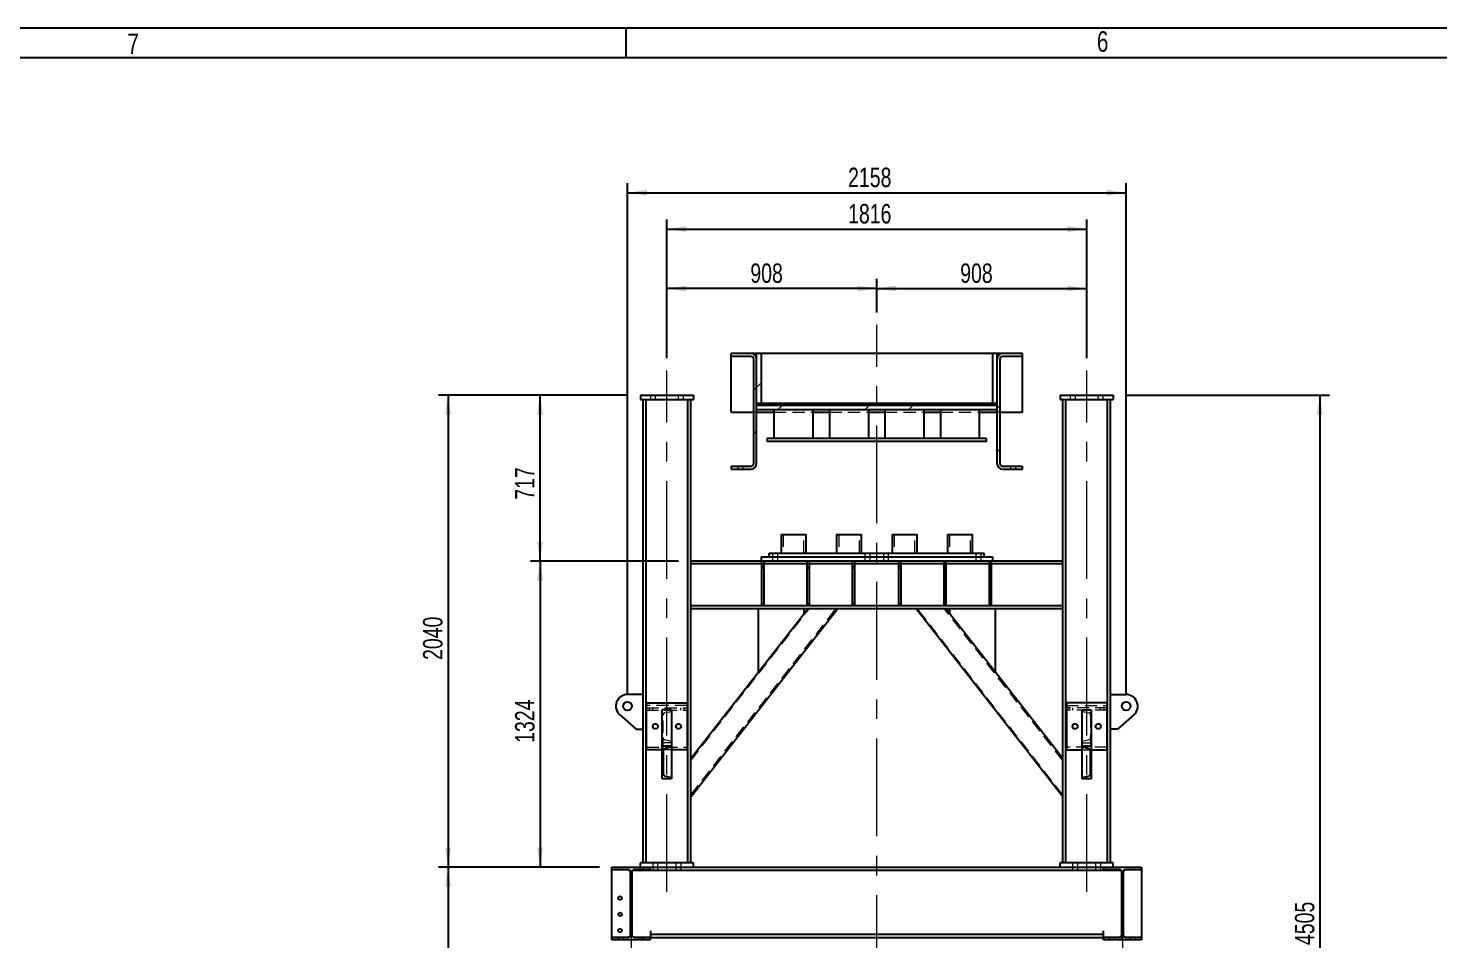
# Model space of a CAD drawing. Header units: millimetres. Extents: x 861 to 27901, y 673 to 17923.
# Drawn here: x 5670 to 10509, y 14798 to 17923 of the extents above; entities that cross this region are included whole.
import ezdxf

# ---------------------------------------------------------------- set-up
doc = ezdxf.new("R2010")
doc.units = ezdxf.units.MM
doc.header["$LTSCALE"] = 33.3
doc.linetypes.add('CENTERX2', pattern=[20.32, 12.7, -2.54, 2.54, -2.54])
doc.linetypes.add('HIDDEN', pattern=[1.905, 1.27, -0.635])
doc.layers.add('CAPA_1', color=7, linetype='Continuous')
doc.layers.add('STRUC', color=4, linetype='Continuous')
doc.styles.add('SLDTEXTSTYLE0', font='TXT', dxfattribs={"width": 0.75})
doc.dimstyles.new('SLDDIMSTYLE0', dxfattribs={"dimtxt": 66.6, "dimasz": 66.6, "dimexe": 0, "dimexo": 0.0625, "dimgap": 16.65, "dimtad": 2, "dimdec": 0, "dimlfac": 1.261261, "dimrnd": 1e-09, "dimzin": 12, "dimdsep": 46, "dimtxsty": 'SLDTEXTSTYLE0', "dimsah": 1, "dimcen": 0.09, "dimadec": 0, "dimazin": 3, "dimtfac": 1, "dimtdec": 0, "dimtofl": 0, "dimtmove": 0, "dimatfit": 3, "dimfxl": 1, "dimfrac": 2, "dimtolj": 1, "dimtzin": 12, "dimarcsym": 0})

# ---------------------------------------------------------------- blocks, each defined once
blk = doc.blocks.new('_D_41')
at = {"layer": 'CAPA_1', "transparency": 16777216}
for p, q in [((7630.6, 15047), (7077.3, 15047)), ((7110.6, 15047), (7110.6, 13092.6)), ((7630.6, 13092.6), (7077.3, 13092.6))]:
    blk.add_line(p, q, dxfattribs=at)
for points in [[(7110.6, 15047), (7100.3, 14980.4), (7120.8, 14980.4)], [(7110.6, 13092.6), (7120.8, 13159.2), (7100.3, 13159.2)]]:
    blk.add_solid(points, dxfattribs=at)
at = {"layer": 'CAPA_1', "transparency": 16777216, "insert": (7024.7, 13971.4), "char_height": 66.6, "attachment_point": 1, "rotation": 90, "style": 'SLDTEXTSTYLE0'}
blk.add_mtext('2465', dxfattribs=at)
blk = doc.blocks.new('_D_42')
at = {"layer": 'CAPA_1', "transparency": 16777216}
for p, q in [((7861.4, 16791.8), (7861.4, 17267.6)), ((7861.4, 17234.3), (9301.3, 17234.3)), ((9301.3, 16791.8), (9301.3, 17267.6))]:
    blk.add_line(p, q, dxfattribs=at)
for points in [[(7861.4, 17234.3), (7928, 17224), (7928, 17244.5)], [(9301.3, 17234.3), (9234.7, 17244.5), (9234.7, 17224)]]:
    blk.add_solid(points, dxfattribs=at)
at = {"layer": 'CAPA_1', "transparency": 16777216, "insert": (8482.9, 17320.1), "char_height": 66.6, "attachment_point": 1, "style": 'SLDTEXTSTYLE0'}
blk.add_mtext('1816', dxfattribs=at)
blk = doc.blocks.new('_D_43')
at = {"layer": 'CAPA_1', "transparency": 16777216}
for p, q in [((7726, 15641.7), (7726, 17392.1)), ((9436.7, 15641.7), (9436.7, 17392.1)), ((7726, 17358.8), (9436.7, 17358.8))]:
    blk.add_line(p, q, dxfattribs=at)
for points in [[(7726, 17358.8), (7792.6, 17348.6), (7792.6, 17369.1)], [(9436.7, 17358.8), (9370.1, 17369.1), (9370.1, 17348.6)]]:
    blk.add_solid(points, dxfattribs=at)
at = {"layer": 'CAPA_1', "transparency": 16777216, "insert": (8482.9, 17444.7), "char_height": 66.6, "attachment_point": 1, "style": 'SLDTEXTSTYLE0'}
blk.add_mtext('2158', dxfattribs=at)
blk = doc.blocks.new('_D_44')
at = {"layer": 'CAPA_1', "transparency": 16777216}
for p, q in [((7900.9, 16096.3), (7393, 16096.3)), ((7426.3, 16096.3), (7426.3, 15047)), ((7630.6, 15047), (7393, 15047))]:
    blk.add_line(p, q, dxfattribs=at)
for points in [[(7426.3, 16096.3), (7416.1, 16029.7), (7436.6, 16029.7)], [(7426.3, 15047), (7436.6, 15113.6), (7416.1, 15113.6)]]:
    blk.add_solid(points, dxfattribs=at)
at = {"layer": 'CAPA_1', "transparency": 16777216, "insert": (7340.5, 15473.2), "char_height": 66.6, "attachment_point": 1, "rotation": 90, "style": 'SLDTEXTSTYLE0'}
blk.add_mtext('1324', dxfattribs=at)
blk = doc.blocks.new('_D_45')
at = {"layer": 'CAPA_1', "transparency": 16777216}
for p, q in [((7728, 16664.7), (7393, 16664.7)), ((7426.3, 16096.3), (7426.3, 16664.7)), ((7900.9, 16096.3), (7393, 16096.3))]:
    blk.add_line(p, q, dxfattribs=at)
for points in [[(7426.3, 16664.7), (7416.1, 16598.1), (7436.6, 16598.1)], [(7426.3, 16096.3), (7436.6, 16162.9), (7416.1, 16162.9)]]:
    blk.add_solid(points, dxfattribs=at)
at = {"layer": 'CAPA_1', "transparency": 16777216, "insert": (7340.5, 16306.7), "char_height": 66.6, "attachment_point": 1, "rotation": 90, "style": 'SLDTEXTSTYLE0'}
blk.add_mtext('717', dxfattribs=at)
blk = doc.blocks.new('_D_46')
at = {"layer": 'CAPA_1', "transparency": 16777216}
for p, q in [((7728, 16664.7), (7077.3, 16664.7)), ((7110.6, 16664.7), (7110.6, 15047)), ((7630.6, 15047), (7077.3, 15047))]:
    blk.add_line(p, q, dxfattribs=at)
for points in [[(7110.6, 16664.7), (7100.3, 16598.1), (7120.8, 16598.1)], [(7110.6, 15047), (7120.8, 15113.6), (7100.3, 15113.6)]]:
    blk.add_solid(points, dxfattribs=at)
at = {"layer": 'CAPA_1', "transparency": 16777216, "insert": (7024.7, 15757.4), "char_height": 66.6, "attachment_point": 1, "rotation": 90, "style": 'SLDTEXTSTYLE0'}
blk.add_mtext('2040', dxfattribs=at)
blk = doc.blocks.new('_D_47')
at = {"layer": 'CAPA_1', "transparency": 16777216}
for p, q in [((7861.4, 16791.8), (7861.4, 17063.8)), ((8581.3, 16947.9), (8581.3, 17063.8)), ((8581.3, 17030.5), (7861.4, 17030.5))]:
    blk.add_line(p, q, dxfattribs=at)
for points in [[(7861.4, 17030.5), (7928, 17020.3), (7928, 17040.8)], [(8581.3, 17030.5), (8514.7, 17040.8), (8514.7, 17020.3)]]:
    blk.add_solid(points, dxfattribs=at)
at = {"layer": 'CAPA_1', "transparency": 16777216, "insert": (8147.6, 17116.4), "char_height": 66.6, "attachment_point": 1, "style": 'SLDTEXTSTYLE0'}
blk.add_mtext('908', dxfattribs=at)
blk = doc.blocks.new('_D_48')
at = {"layer": 'CAPA_1', "transparency": 16777216}
for p, q in [((8581.3, 16947.9), (8581.3, 17063.8)), ((9301.3, 16791.8), (9301.3, 17063.8)), ((8581.3, 17030.5), (9301.3, 17030.5))]:
    blk.add_line(p, q, dxfattribs=at)
for points in [[(8581.3, 17030.5), (8647.9, 17020.3), (8647.9, 17040.8)], [(9301.3, 17030.5), (9234.7, 17040.8), (9234.7, 17020.3)]]:
    blk.add_solid(points, dxfattribs=at)
at = {"layer": 'CAPA_1', "transparency": 16777216, "insert": (8867.5, 17116.4), "char_height": 66.6, "attachment_point": 1, "style": 'SLDTEXTSTYLE0'}
blk.add_mtext('908', dxfattribs=at)
blk = doc.blocks.new('_D_49')
at = {"layer": 'CAPA_1', "transparency": 16777216}
for p, q in [((9434.7, 16664.7), (10134.5, 16664.7)), ((10101.2, 16664.7), (10101.2, 13092.6)), ((9532.1, 13092.6), (10134.5, 13092.6))]:
    blk.add_line(p, q, dxfattribs=at)
for points in [[(10101.2, 16664.7), (10091, 16598.1), (10111.5, 16598.1)], [(10101.2, 13092.6), (10111.5, 13159.2), (10091, 13159.2)]]:
    blk.add_solid(points, dxfattribs=at)
at = {"layer": 'CAPA_1', "transparency": 16777216, "insert": (10015.4, 14780.2), "char_height": 66.6, "attachment_point": 1, "rotation": 90, "style": 'SLDTEXTSTYLE0'}
blk.add_mtext('4505', dxfattribs=at)

msp = doc.modelspace()

# ---------------------------------------------------------------- hatches: boundary and pattern name
at = {"layer": 'CAPA_1', "linetype": 'Continuous', "lineweight": 18}
h = msp.add_hatch(dxfattribs=at)
h.set_pattern_fill('ANSI32', color=256, scale=33.3, angle=2.8e-322, style=0)
edge = h.paths.add_edge_path(flags=0)
edge.add_line((8148.92, 16421.39), (8081.85, 16421.39))
edge.add_line((8081.85, 16421.39), (8081.85, 16411.32))
edge.add_line((8081.85, 16411.32), (8148.92, 16411.32))
edge.add_arc((8148.92, 16431.46), 20.14, 270, 360)
edge.add_line((8169.06, 16431.46), (8169.06, 16787.61))
edge.add_arc((8148.92, 16787.61), 20.14, 0, 90)
edge.add_line((8148.92, 16807.75), (8081.85, 16807.75))
edge.add_line((8081.85, 16807.75), (8081.85, 16797.68))
edge.add_line((8081.85, 16797.68), (8148.92, 16797.68))
edge.add_arc((8148.92, 16787.61), 10.07, 0, 90, ccw=False)
edge.add_line((8158.99, 16787.61), (8158.99, 16431.46))
edge.add_arc((8148.92, 16431.46), 10.07, 270, 360, ccw=False)
h = msp.add_hatch(dxfattribs=at)
h.set_pattern_fill('ANSI32', color=256, scale=33.3, angle=2.8e-322, style=0)
h.paths.add_polyline_path([(8184.92, 16636.91), (8184.92, 16807.75), (8169.06, 16807.75), (8169.06, 16636.91)], flags=0)
h = msp.add_hatch(dxfattribs=at)
h.set_pattern_fill('ANSI32', color=256, scale=33.3, angle=2.8e-322, style=0)
h.paths.add_polyline_path([(8993.63, 16807.75), (8977.78, 16807.75), (8977.78, 16636.91), (8993.63, 16636.91)], flags=0)
h = msp.add_hatch(dxfattribs=at)
h.set_pattern_fill('ANSI32', color=256, scale=33.3, angle=2.8e-322, style=0)
edge = h.paths.add_edge_path(flags=0)
edge.add_line((9080.85, 16421.39), (9013.77, 16421.39))
edge.add_arc((9013.77, 16431.46), 10.07, 180, 270, ccw=False)
edge.add_line((9003.7, 16431.46), (9003.7, 16787.61))
edge.add_arc((9013.77, 16787.61), 10.07, 90, 180, ccw=False)
edge.add_line((9013.77, 16797.68), (9080.85, 16797.68))
edge.add_line((9080.85, 16797.68), (9080.85, 16807.75))
edge.add_line((9080.85, 16807.75), (9013.77, 16807.75))
edge.add_arc((9013.77, 16787.61), 20.14, 90, 180)
edge.add_line((8993.63, 16787.61), (8993.63, 16431.46))
edge.add_arc((9013.77, 16431.46), 20.14, 180, 270)
edge.add_line((9013.77, 16411.32), (9080.85, 16411.32))
edge.add_line((9080.85, 16411.32), (9080.85, 16421.39))
h = msp.add_hatch(dxfattribs=at)
h.set_pattern_fill('ANSI32', color=256, scale=33.3, angle=2.8e-322, style=0)
h.paths.add_polyline_path([(8169.06, 16614.25), (8993.63, 16614.25), (8993.63, 16629.35), (8169.06, 16629.35)], flags=0)
h = msp.add_hatch(dxfattribs=at)
h.set_pattern_fill('ANSI32', color=256, scale=33.3, angle=2.8e-322, style=0)
h.paths.add_polyline_path([(8986.08, 16629.35), (8986.08, 16636.91), (8176.61, 16636.91), (8176.61, 16629.35)], flags=0)
h = msp.add_hatch(dxfattribs=at)
h.set_pattern_fill('ANSI32', color=256, scale=33.3, angle=2.8e-322, style=0)
edge = h.paths.add_edge_path(flags=0)
edge.add_line((7845.48, 15349.62), (7877.38, 15349.62))
edge.add_line((7877.38, 15349.62), (7877.38, 15352.07))
edge.add_ellipse((7875.17, 15352.07), major_axis=(0, 3.13), ratio=0.7071068, start_angle=270, end_angle=350.537)
edge.add_line((7875.53, 15355.16), (7852.71, 15360.54))
edge.add_ellipse((7853.64, 15368.41), major_axis=(0, 7.97), ratio=0.7071068, start_angle=90, end_angle=170.537, ccw=False)
edge.add_line((7848, 15368.41), (7848, 15444.75))
edge.add_ellipse((7853.64, 15444.75), major_axis=(0, 7.97), ratio=0.7071068, start_angle=9.463, end_angle=90, ccw=False)
edge.add_line((7852.71, 15452.62), (7875.53, 15457.99))
edge.add_ellipse((7875.17, 15461.09), major_axis=(0, 3.13), ratio=0.7071068, start_angle=189.463, end_angle=270)
edge.add_line((7877.38, 15461.09), (7877.38, 15463.54))
edge.add_line((7877.38, 15463.54), (7845.48, 15463.54))
edge.add_line((7845.48, 15463.54), (7845.48, 15349.62))
h = msp.add_hatch(dxfattribs=at)
h.set_pattern_fill('ANSI32', color=256, scale=33.3, angle=2.8e-322, style=0)
edge = h.paths.add_edge_path(flags=0)
edge.add_line((9285.31, 15349.62), (9317.21, 15349.62))
edge.add_line((9317.21, 15349.62), (9317.21, 15463.54))
edge.add_line((9317.21, 15463.54), (9285.31, 15463.54))
edge.add_line((9285.31, 15463.54), (9285.31, 15461.09))
edge.add_ellipse((9287.53, 15461.09), major_axis=(0, -3.13), ratio=0.7071068, start_angle=270, end_angle=350.537)
edge.add_line((9287.16, 15457.99), (9309.98, 15452.62))
edge.add_ellipse((9309.06, 15444.75), major_axis=(0, -7.97), ratio=0.7071068, start_angle=90, end_angle=170.537, ccw=False)
edge.add_line((9314.69, 15444.75), (9314.69, 15368.41))
edge.add_ellipse((9309.06, 15368.41), major_axis=(0, -7.97), ratio=0.7071068, start_angle=9.463, end_angle=90, ccw=False)
edge.add_line((9309.98, 15360.54), (9287.16, 15355.16))
edge.add_ellipse((9287.53, 15352.07), major_axis=(0, -3.13), ratio=0.7071068, start_angle=189.463, end_angle=270)
edge.add_line((9285.31, 15352.07), (9285.31, 15349.62))
h = msp.add_hatch(dxfattribs=at)
h.set_pattern_fill('ANSI32', color=256, scale=33.3, angle=2.8e-322, style=0)
edge = h.paths.add_edge_path(flags=0)
edge.add_line((7672.89, 14798.46), (7804.19, 14798.46))
edge.add_line((7804.19, 14798.46), (7804.19, 14807.32))
edge.add_line((7804.19, 14807.32), (7747.2, 14807.32))
edge.add_arc((7747.2, 14813.36), 6.04, 180, 270, ccw=False)
edge.add_line((7741.16, 14813.36), (7741.16, 15032.06))
edge.add_arc((7747.2, 15032.06), 6.04, 90, 180, ccw=False)
edge.add_line((7747.2, 15038.1), (7804.19, 15038.1))
edge.add_line((7804.19, 15038.1), (7804.19, 15046.97))
edge.add_line((7804.19, 15046.97), (7672.89, 15046.97))
edge.add_line((7672.89, 15046.97), (7672.89, 15038.1))
edge.add_line((7672.89, 15038.1), (7729.88, 15038.1))
edge.add_arc((7729.88, 15032.06), 6.04, 0, 90, ccw=False)
edge.add_line((7735.92, 15032.06), (7735.92, 14813.36))
edge.add_arc((7729.88, 14813.36), 6.04, 270, 360, ccw=False)
edge.add_line((7729.88, 14807.32), (7672.89, 14807.32))
edge.add_line((7672.89, 14807.32), (7672.89, 14798.46))
h = msp.add_hatch(dxfattribs=at)
h.set_pattern_fill('ANSI32', color=256, scale=33.3, angle=2.8e-322, style=0)
edge = h.paths.add_edge_path(flags=0)
edge.add_line((9358.5, 14798.46), (9489.81, 14798.46))
edge.add_line((9489.81, 14798.46), (9489.81, 14807.32))
edge.add_line((9489.81, 14807.32), (9432.81, 14807.32))
edge.add_arc((9432.81, 14813.36), 6.04, 180, 270, ccw=False)
edge.add_line((9426.77, 14813.36), (9426.77, 15032.06))
edge.add_arc((9432.81, 15032.06), 6.04, 90, 180, ccw=False)
edge.add_line((9432.81, 15038.1), (9489.81, 15038.1))
edge.add_line((9489.81, 15038.1), (9489.81, 15046.97))
edge.add_line((9489.81, 15046.97), (9358.5, 15046.97))
edge.add_line((9358.5, 15046.97), (9358.5, 15038.1))
edge.add_line((9358.5, 15038.1), (9415.5, 15038.1))
edge.add_arc((9415.5, 15032.06), 6.04, 0, 90, ccw=False)
edge.add_line((9421.54, 15032.06), (9421.54, 14813.36))
edge.add_arc((9415.5, 14813.36), 6.04, 270, 360, ccw=False)
edge.add_line((9415.5, 14807.32), (9358.5, 14807.32))
edge.add_line((9358.5, 14807.32), (9358.5, 14798.46))

# ---------------------------------------------------------------- linework, layer by layer
at = {"color": 7, "linetype": 'Continuous', "lineweight": 25}
for p, q in [((9080.85, 16807.75), (8081.85, 16807.75)), ((8081.85, 16606.36), (8081.85, 16807.75)), ((8148.92, 16797.68), (8081.85, 16797.68)), ((8169.06, 16431.46), (8169.06, 16807.75)), ((8184.92, 16807.75), (8184.92, 16636.91)), ((8977.78, 16807.75), (8977.78, 16636.91)), ((8993.63, 16807.75), (8993.63, 16431.46)), ((9080.85, 16797.68), (9013.77, 16797.68)), ((9080.85, 16606.36), (9080.85, 16807.75)), ((8158.99, 16431.46), (8158.99, 16787.61)), ((9003.7, 16787.61), (9003.7, 16431.46)), ((8081.85, 16606.36), (8158.99, 16606.36)), ((8993.63, 16636.91), (8169.06, 16636.91)), ((8993.63, 16629.35), (8169.06, 16629.35)), ((8993.63, 16614.25), (8169.06, 16614.25)), ((8169.06, 16606.36), (8228.53, 16606.36)), ((8176.61, 16629.35), (8176.61, 16636.91)), ((8228.53, 16614.25), (8228.53, 16516.73)), ((8363.31, 16516.73), (8363.31, 16614.25)), ((8363.31, 16606.36), (8418.81, 16606.36)), ((8418.81, 16614.25), (8418.81, 16516.73)), ((8553.6, 16516.73), (8553.6, 16614.25)), ((8553.6, 16606.36), (8609.1, 16606.36)), ((8609.1, 16614.25), (8609.1, 16516.73)), ((8743.88, 16516.73), (8743.88, 16614.25)), ((8743.88, 16606.36), (8799.38, 16606.36)), ((8799.38, 16614.25), (8799.38, 16516.73)), ((8934.17, 16516.73), (8934.17, 16614.25)), ((8934.17, 16606.36), (8993.63, 16606.36)), ((8986.08, 16636.91), (8986.08, 16629.35)), ((9003.7, 16606.36), (9080.85, 16606.36)), ((8204.74, 16506.66), (8204.74, 16516.73)), ((8957.95, 16516.73), (8204.74, 16516.73)), ((8957.95, 16506.66), (8204.74, 16506.66)), ((8957.95, 16506.66), (8957.95, 16516.73)), ((8081.85, 16421.39), (8081.85, 16411.32)), ((8081.85, 16421.39), (8148.92, 16421.39)), ((8081.85, 16411.32), (8148.92, 16411.32)), ((9013.77, 16421.39), (9080.85, 16421.39)), ((9013.77, 16411.32), (9080.85, 16411.32)), ((9080.85, 16411.32), (9080.85, 16421.39)), ((8253.12, 16187.46), (8253.12, 16124.03)), ((8253.12, 16187.46), (8338.71, 16187.46)), ((8338.71, 16124.03), (8338.71, 16187.46)), ((8443.41, 16187.46), (8443.41, 16124.03)), ((8443.41, 16187.46), (8529, 16187.46)), ((8529, 16124.03), (8529, 16187.46)), ((8633.7, 16187.46), (8633.7, 16124.03)), ((8633.7, 16187.46), (8719.29, 16187.46)), ((8719.29, 16124.03), (8719.29, 16187.46)), ((8823.98, 16187.46), (8823.98, 16124.03)), ((8823.98, 16187.46), (8909.57, 16187.46)), ((8909.57, 16124.03), (8909.57, 16187.46)), ((8212.67, 16111.44), (8212.67, 16124.03)), ((8212.67, 16124.03), (8950.03, 16124.03)), ((8950.03, 16111.44), (8950.03, 16124.03)), ((8212.67, 16111.44), (8950.03, 16111.44))]:
    msp.add_line(p, q, dxfattribs=at)
at = {"color": 1, "linetype": 'HIDDEN', "lineweight": 18}
for p, q in [((8169.06, 16606.36), (8158.99, 16606.36)), ((8228.53, 16606.36), (8363.31, 16606.36)), ((8418.81, 16606.36), (8553.6, 16606.36)), ((8609.1, 16606.36), (8743.88, 16606.36)), ((8799.38, 16606.36), (8934.17, 16606.36)), ((9003.7, 16606.36), (8993.63, 16606.36)), ((8104.75, 16421.39), (8104.75, 16411.32)), ((8122.37, 16411.32), (8122.37, 16421.39)), ((9040.32, 16421.39), (9040.32, 16411.32)), ((9057.94, 16411.32), (9057.94, 16421.39)), ((8260.24, 16187.46), (8260.24, 16124.03)), ((8331.6, 16124.03), (8331.6, 16187.46)), ((8450.53, 16187.46), (8450.53, 16124.03)), ((8521.88, 16124.03), (8521.88, 16187.46)), ((8640.81, 16187.46), (8640.81, 16124.03)), ((8712.17, 16124.03), (8712.17, 16187.46)), ((8831.1, 16187.46), (8831.1, 16124.03)), ((8902.45, 16124.03), (8902.45, 16187.46)), ((8223.68, 16124.03), (8223.68, 16111.44)), ((8241.3, 16111.44), (8241.3, 16124.03)), ((8540.82, 16124.03), (8540.82, 16111.44)), ((8558.44, 16111.44), (8558.44, 16124.03)), ((8604.25, 16124.03), (8604.25, 16111.44)), ((8621.87, 16111.44), (8621.87, 16124.03)), ((8921.39, 16124.03), (8921.39, 16111.44)), ((8939.02, 16111.44), (8939.02, 16124.03))]:
    msp.add_line(p, q, dxfattribs=at)
at = {"color": 7, "linetype": 'Continuous', "lineweight": 25}
for centre, radius, start, end in [((8148.92, 16787.61), 20.14, 0, 90), ((8148.92, 16787.61), 10.07, 0, 90), ((9013.77, 16787.61), 20.14, 90, 180), ((9013.77, 16787.61), 10.07, 90, 180), ((8148.92, 16431.46), 20.14, 270, 0), ((8148.92, 16431.46), 10.07, 270, 0), ((9013.77, 16431.46), 20.14, 180, 270), ((9013.77, 16431.46), 10.07, 180, 270)]:
    msp.add_arc(centre, radius, start, end, dxfattribs=at)
at = {"layer": 'CAPA_1'}
for p, q in [((27900.71, 17922.6), (861.11, 17922.6)), ((7720.91, 17922.6), (7720.91, 17822.7)), ((961.01, 17822.7), (27800.81, 17822.7))]:
    msp.add_line(p, q, dxfattribs=at)
at = {"layer": 'CAPA_1', "linetype": 'CENTERX2', "lineweight": 18, "ltscale": 0.792857}
for p, q in [((8581.35, 13007.03), (8581.35, 16905.63)), ((7861.43, 14962.17), (7861.43, 16749.52)), ((9301.26, 14962.17), (9301.26, 16749.52)), ((7738.54, 14898.35), (7738.54, 12976.2)), ((9424.15, 14898.35), (9424.15, 12987.29))]:
    msp.add_line(p, q, dxfattribs=at)
at = {"layer": 'STRUC', "linetype": 'Continuous', "lineweight": 25}
for p, q in [((7770.25, 16664.73), (7770.25, 16649.62)), ((7770.25, 16664.73), (7952.61, 16664.73)), ((7770.25, 16649.62), (7952.61, 16649.62)), ((7779.67, 15062.07), (7779.67, 16649.62)), ((7789.66, 15062.07), (7789.66, 16649.62)), ((7933.21, 15062.07), (7933.21, 16649.62)), ((7943.2, 15062.07), (7943.2, 16649.62)), ((7952.61, 16664.73), (7952.61, 16649.62)), ((9210.08, 16664.73), (9210.08, 16649.62)), ((9210.08, 16664.73), (9392.44, 16664.73)), ((9210.08, 16649.62), (9392.44, 16649.62)), ((9219.5, 15062.07), (9219.5, 16649.62)), ((9229.49, 15062.07), (9229.49, 16649.62)), ((9373.03, 15062.07), (9373.03, 16649.62)), ((9383.02, 15062.07), (9383.02, 16649.62)), ((9392.44, 16664.73), (9392.44, 16649.62)), ((9219.5, 16096.34), (7943.2, 16096.34)), ((8187.49, 16086.35), (7943.2, 16086.35)), ((8184.92, 16111.44), (8184.92, 16096.34)), ((8184.92, 16111.44), (8977.78, 16111.44)), ((8187.49, 15942.8), (8187.49, 16096.34)), ((8187.49, 16072.55), (8195.04, 16072.55)), ((8195.04, 15942.8), (8195.04, 16096.34)), ((8342.89, 16086.35), (8195.04, 16086.35)), ((8342.89, 15942.8), (8342.89, 16096.34)), ((8342.89, 16072.55), (8350.44, 16072.55)), ((8350.44, 15942.8), (8350.44, 16096.34)), ((8498.29, 16086.35), (8350.44, 16086.35)), ((8498.29, 15942.8), (8498.29, 16096.34)), ((8498.29, 16072.55), (8505.84, 16072.55)), ((8505.84, 15942.8), (8505.84, 16096.34)), ((8656.86, 16086.35), (8505.84, 16086.35)), ((8656.86, 15942.8), (8656.86, 16096.34)), ((8664.41, 16072.55), (8656.86, 16072.55)), ((8664.41, 15942.8), (8664.41, 16096.34)), ((8812.26, 16086.35), (8664.41, 16086.35)), ((8812.26, 15942.8), (8812.26, 16096.34)), ((8819.81, 16072.55), (8812.26, 16072.55)), ((8819.81, 15942.8), (8819.81, 16096.34)), ((8967.66, 16086.35), (8819.81, 16086.35)), ((8967.66, 15942.8), (8967.66, 16096.34)), ((8975.21, 16072.55), (8967.66, 16072.55)), ((8975.21, 15942.8), (8975.21, 16096.34)), ((9219.5, 16086.35), (8975.21, 16086.35)), ((8977.78, 16111.44), (8977.78, 16096.34)), ((9219.5, 15942.8), (7943.2, 15942.8)), ((9219.5, 15932.81), (7943.2, 15932.81)), ((7943.2, 15419.26), (8344.43, 15932.81)), ((7943.2, 15288.41), (8446.65, 15932.81)), ((8173.96, 15932.81), (8173.96, 15714.63)), ((8332.54, 15917.59), (8332.54, 15932.81)), ((9219.5, 15288.41), (8716.04, 15932.81)), ((9219.5, 15419.26), (8818.27, 15932.81)), ((8830.16, 15932.81), (8830.16, 15917.59)), ((8988.73, 15714.63), (8988.73, 15932.81)), ((7779.67, 15639.03), (7725.98, 15639.03)), ((9383.02, 15639.03), (9436.72, 15639.03)), ((7791.66, 15601.21), (7789.66, 15601.21)), ((7791.66, 15449.38), (7791.66, 15610.33)), ((7791.66, 15610.33), (7931.2, 15610.33)), ((7845.48, 15349.62), (7845.48, 15586.82)), ((7877.38, 15586.82), (7845.48, 15586.82)), ((7877.38, 15586.82), (7877.38, 15349.62)), ((7931.2, 15610.33), (7931.2, 15449.38)), ((7933.21, 15601.21), (7931.2, 15601.21)), ((9229.49, 15601.21), (9231.49, 15601.21)), ((9371.03, 15610.33), (9231.49, 15610.33)), ((9231.49, 15610.33), (9231.49, 15449.38)), ((9285.31, 15349.62), (9285.31, 15586.82)), ((9285.31, 15586.82), (9317.21, 15586.82)), ((9317.21, 15586.82), (9317.21, 15349.62)), ((9371.03, 15449.38), (9371.03, 15610.33)), ((9371.03, 15601.21), (9373.03, 15601.21)), ((7699.74, 15569.67), (7755.89, 15520.1)), ((9462.95, 15569.67), (9406.81, 15520.1)), ((7755.89, 15520.1), (7779.67, 15520.1)), ((9406.81, 15520.1), (9383.02, 15520.1)), ((7789.66, 15458.5), (7791.66, 15458.5)), ((7845.48, 15449.38), (7791.66, 15449.38)), ((7845.48, 15463.54), (7877.38, 15463.54)), ((7848, 15444.75), (7848, 15368.41)), ((7875.53, 15457.99), (7852.71, 15452.62)), ((7931.2, 15449.38), (7877.38, 15449.38)), ((7931.2, 15458.5), (7933.21, 15458.5)), ((9231.49, 15458.5), (9229.49, 15458.5)), ((9231.49, 15449.38), (9285.31, 15449.38)), ((9285.31, 15463.54), (9317.21, 15463.54)), ((9309.98, 15452.62), (9287.16, 15457.99)), ((9314.69, 15368.41), (9314.69, 15444.75)), ((9317.21, 15449.38), (9371.03, 15449.38)), ((9373.03, 15458.5), (9371.03, 15458.5)), ((7877.38, 15349.62), (7845.48, 15349.62)), ((7852.71, 15360.54), (7875.53, 15355.16)), ((9317.21, 15349.62), (9285.31, 15349.62)), ((9287.16, 15355.16), (9309.98, 15360.54)), ((7770.25, 15046.97), (7770.25, 15062.07)), ((7952.61, 15062.07), (7770.25, 15062.07)), ((7952.61, 15046.97), (7952.61, 15062.07)), ((9210.08, 15046.97), (9210.08, 15062.07)), ((9392.44, 15062.07), (9210.08, 15062.07)), ((9392.44, 15046.97), (9392.44, 15062.07)), ((7672.89, 14798.46), (7672.89, 15046.97)), ((7672.89, 15046.97), (9489.81, 15046.97)), ((7729.88, 15038.1), (7672.89, 15038.1)), ((7729.88, 15038.1), (7735.92, 15032.06)), ((7735.92, 14813.36), (7735.92, 15032.06)), ((7745.69, 15036.59), (7741.16, 15032.06)), ((7741.16, 15032.06), (7741.16, 14813.36)), ((7745.69, 15036.59), (9417.01, 15036.59)), ((7804.19, 15038.1), (7747.2, 15038.1)), ((7804.19, 15036.59), (7804.19, 15046.97)), ((9358.5, 15046.97), (9358.5, 15036.59)), ((9415.5, 15038.1), (9358.5, 15038.1)), ((9421.54, 15032.06), (9417.01, 15036.59)), ((9421.54, 14813.36), (9421.54, 15032.06)), ((9426.77, 15032.06), (9432.81, 15038.1)), ((9426.77, 15032.06), (9426.77, 14813.36)), ((9489.81, 15038.1), (9432.81, 15038.1)), ((9489.81, 15046.97), (9489.81, 14798.46)), ((7672.89, 14807.32), (7729.88, 14807.32)), ((7735.92, 14813.36), (7729.88, 14807.32)), ((7747.2, 14807.32), (7741.16, 14813.36)), ((7747.2, 14807.32), (7804.19, 14807.32)), ((7804.19, 14807.32), (7804.19, 14798.46)), ((7804.19, 14806.51), (9358.5, 14806.51)), ((7804.99, 14828.97), (7804.99, 14806.51)), ((9357.71, 14816.88), (7804.99, 14816.88)), ((9357.71, 14828.97), (9357.71, 14806.51)), ((9358.5, 14798.46), (9358.5, 14807.32)), ((9358.5, 14807.32), (9415.5, 14807.32)), ((9421.54, 14813.36), (9415.5, 14807.32)), ((9432.81, 14807.32), (9426.77, 14813.36)), ((9432.81, 14807.32), (9489.81, 14807.32)), ((7804.19, 14798.46), (7672.89, 14798.46)), ((9489.81, 14798.46), (9358.5, 14798.46))]:
    msp.add_line(p, q, dxfattribs=at)
at = {"layer": 'STRUC', "linetype": 'HIDDEN', "lineweight": 18}
for p, q in [((7805.05, 16664.73), (7805.05, 16649.62)), ((7822.67, 16649.62), (7822.67, 16664.73)), ((7900.19, 16664.73), (7900.19, 16649.62)), ((7917.82, 16649.62), (7917.82, 16664.73)), ((9244.88, 16664.73), (9244.88, 16649.62)), ((9262.5, 16649.62), (9262.5, 16664.73)), ((9340.02, 16664.73), (9340.02, 16649.62)), ((9357.64, 16649.62), (9357.64, 16664.73)), ((8195.04, 16086.35), (8187.49, 16086.35)), ((8187.49, 16078.29), (8195.04, 16078.29)), ((8223.68, 16111.44), (8223.68, 16096.34)), ((8241.3, 16096.34), (8241.3, 16111.44)), ((8350.44, 16086.35), (8342.89, 16086.35)), ((8342.89, 16078.29), (8350.44, 16078.29)), ((8505.84, 16086.35), (8498.29, 16086.35)), ((8498.29, 16078.29), (8505.84, 16078.29)), ((8540.82, 16111.44), (8540.82, 16096.34)), ((8558.44, 16096.34), (8558.44, 16111.44)), ((8604.25, 16111.44), (8604.25, 16096.34)), ((8621.87, 16096.34), (8621.87, 16111.44)), ((8664.41, 16086.35), (8656.86, 16086.35)), ((8664.41, 16078.29), (8656.86, 16078.29)), ((8819.81, 16086.35), (8812.26, 16086.35)), ((8819.81, 16078.29), (8812.26, 16078.29)), ((8921.39, 16111.44), (8921.39, 16096.34)), ((8939.02, 16096.34), (8939.02, 16111.44)), ((8975.21, 16086.35), (8967.66, 16086.35)), ((8975.21, 16078.29), (8967.66, 16078.29)), ((7943.2, 15294.56), (8441.85, 15932.81)), ((7943.2, 15413.11), (8349.23, 15932.81)), ((8187.49, 15950.86), (8195.04, 15950.86)), ((8342.89, 15950.86), (8350.44, 15950.86)), ((8498.29, 15950.86), (8505.84, 15950.86)), ((8664.41, 15950.86), (8656.86, 15950.86)), ((9219.5, 15294.56), (8720.85, 15932.81)), ((8819.81, 15950.86), (8812.26, 15950.86)), ((9219.5, 15413.11), (8813.46, 15932.81)), ((8975.21, 15950.86), (8967.66, 15950.86)), ((7789.66, 15593.28), (7933.21, 15593.28)), ((7789.66, 15585.73), (7933.21, 15585.73)), ((7931.2, 15601.21), (7791.66, 15601.21)), ((7801.55, 15585.73), (7801.55, 15593.28)), ((7813.45, 15585.73), (7813.45, 15593.28)), ((7852.71, 15575.89), (7875.53, 15581.27)), ((7909.42, 15585.73), (7909.42, 15593.28)), ((7921.31, 15585.73), (7921.31, 15593.28)), ((9373.03, 15593.28), (9229.49, 15593.28)), ((9373.03, 15585.73), (9229.49, 15585.73)), ((9231.49, 15601.21), (9371.03, 15601.21)), ((9241.38, 15585.73), (9241.38, 15593.28)), ((9253.28, 15585.73), (9253.28, 15593.28)), ((9287.16, 15581.27), (9309.98, 15575.89)), ((9349.25, 15585.73), (9349.25, 15593.28)), ((9361.14, 15585.73), (9361.14, 15593.28)), ((7848, 15444.75), (7848, 15568.03)), ((9314.69, 15568.03), (9314.69, 15444.75)), ((7791.66, 15458.5), (7931.2, 15458.5)), ((7877.38, 15472.89), (7845.48, 15472.89)), ((7877.38, 15449.38), (7845.48, 15449.38)), ((7875.53, 15478.44), (7852.71, 15483.82)), ((9371.03, 15458.5), (9231.49, 15458.5)), ((9285.31, 15472.89), (9317.21, 15472.89)), ((9285.31, 15449.38), (9317.21, 15449.38)), ((9309.98, 15483.82), (9287.16, 15478.44)), ((7812.98, 15062.07), (7812.98, 15036.59)), ((7830.6, 15036.59), (7830.6, 15062.07)), ((7892.27, 15062.07), (7892.27, 15036.59)), ((7909.89, 15036.59), (7909.89, 15062.07)), ((9252.81, 15062.07), (9252.81, 15036.59)), ((9270.43, 15036.59), (9270.43, 15062.07)), ((9332.09, 15062.07), (9332.09, 15036.59)), ((9349.72, 15036.59), (9349.72, 15062.07)), ((7767.93, 15046.97), (7767.93, 15038.1)), ((7780.51, 15038.1), (7780.51, 15046.97)), ((7694.05, 14807.32), (7694.05, 14798.46)), ((7711.67, 14798.46), (7711.67, 14807.32)), ((7765.41, 14807.32), (7765.41, 14798.46)), ((7783.03, 14798.46), (7783.03, 14807.32)), ((9379.67, 14807.32), (9379.67, 14798.46)), ((9397.29, 14798.46), (9397.29, 14807.32)), ((9451.02, 14807.32), (9451.02, 14798.46)), ((9468.64, 14798.46), (9468.64, 14807.32))]:
    msp.add_line(p, q, dxfattribs=at)
at = {"layer": 'STRUC', "linetype": 'Continuous', "lineweight": 25}
for centre, radius in [((7725.98, 15599.39), 15.1), ((9436.72, 15599.39), 15.1), ((7821.79, 15529.86), 8.81), ((7901.08, 15529.86), 8.81), ((9261.62, 15529.86), 8.81), ((9340.9, 15529.86), 8.81), ((7700.64, 14941.06), 6.29), ((7700.64, 14885.56), 6.29), ((7700.64, 14830.06), 6.29)]:
    msp.add_circle(centre, radius, dxfattribs=at)
for centre, radius, start, end in [((7725.98, 15599.39), 39.64, 90, 228.5597), ((9436.72, 15599.39), 39.64, 311.4403, 90), ((7729.88, 15032.06), 6.04, 0, 90), ((7747.2, 15032.06), 6.04, 90, 180), ((9415.5, 15032.06), 6.04, 0, 90), ((9432.81, 15032.06), 6.04, 90, 180), ((7729.88, 14813.36), 6.04, 270, 0), ((7747.2, 14813.36), 6.04, 180, 270), ((9415.5, 14813.36), 6.04, 270, 0), ((9432.81, 14813.36), 6.04, 180, 270)]:
    msp.add_arc(centre, radius, start, end, dxfattribs=at)
at = {"layer": 'STRUC', "linetype": 'HIDDEN', "lineweight": 18}
for centre, major_axis, start_param, end_param in [((7875.17, 15584.36), (0, 3.13), 3.3067532, 4.712389), ((9287.53, 15584.36), (0, -3.13), 4.712389, 6.1180248), ((7853.64, 15568.03), (0, 7.97), 0.1651605, 1.5707963), ((9309.06, 15568.03), (0, -7.97), 1.5707963, 2.9764321), ((7853.64, 15491.68), (0, 7.97), 1.5707963, 2.9764321), ((9309.06, 15491.68), (0, -7.97), 0.1651605, 1.5707963), ((7875.17, 15475.35), (0, 3.13), 4.712389, 6.1180248), ((9287.53, 15475.35), (0, -3.13), 3.3067532, 4.712389)]:
    msp.add_ellipse(centre, major_axis=major_axis, ratio=0.7071068, start_param=start_param, end_param=end_param, dxfattribs=at)
at = {"layer": 'STRUC', "linetype": 'Continuous', "lineweight": 25}
for centre, major_axis, start_param, end_param in [((7853.64, 15444.75), (0, 7.97), 0.1651605, 1.5707963), ((7875.17, 15461.09), (0, 3.13), 3.3067532, 4.712389), ((9287.53, 15461.09), (0, -3.13), 4.712389, 6.1180248), ((9309.06, 15444.75), (0, -7.97), 1.5707963, 2.9764321), ((7853.64, 15368.41), (0, 7.97), 1.5707963, 2.9764321), ((7875.17, 15352.07), (0, 3.13), 4.712389, 6.1180248), ((9287.53, 15352.07), (0, -3.13), 3.3067532, 4.712389), ((9309.06, 15368.41), (0, -7.97), 0.1651605, 1.5707963)]:
    msp.add_ellipse(centre, major_axis=major_axis, ratio=0.7071068, start_param=start_param, end_param=end_param, dxfattribs=at)

# ---------------------------------------------------------------- texts
at = {"layer": 'CAPA_1', "char_height": 70.48, "attachment_point": 1, "style": 'SLDTEXTSTYLE0'}
for s, insert in [('7', (6010.76, 17904.39)), ('6', (9336.41, 17912.31))]:
    msp.add_mtext(s, dxfattribs=dict(at, insert=insert))

# ---------------------------------------------------------------- dimensions: what is measured, and where the dimension line sits
at = {"layer": 'CAPA_1'}
for base, p1, p2, picture, middle in [((9436.72, 17358.83), (7725.98, 15599.39), (9436.72, 15599.39), '_D_43', (8581.35, 17358.83)), ((9301.26, 17234.28), (7861.43, 16749.52), (9301.26, 16749.52), '_D_42', (8581.35, 17234.28)), ((7861.43, 17030.54), (8581.35, 16905.63), (7861.43, 16749.52), '_D_47', (8221.39, 17030.54)), ((9301.26, 17030.54), (8581.35, 16905.63), (9301.26, 16749.52), '_D_48', (8941.3, 17030.54))]:
    dim = msp.add_linear_dim(base=base, p1=p1, p2=p2, dimstyle='SLDDIMSTYLE0', dxfattribs=at)
    dim.commit()
    dim.dimension.update_dxf_attribs({"geometry": picture, "text_midpoint": middle, "dimtype": 160})
for base, p1, p2, picture, middle in [((7110.59, 15046.97), (7770.25, 16664.73), (7672.89, 15046.97), '_D_46', (7110.59, 15855.85)), ((7426.3, 16664.73), (7943.2, 16096.34), (7770.25, 16664.73), '_D_45', (7426.3, 16380.53)), ((10101.24, 13092.59), (9392.44, 16664.73), (9489.81, 13092.59), '_D_49', (10101.24, 14878.66)), ((7426.3, 15046.97), (7943.2, 16096.34), (7672.89, 15046.97), '_D_44', (7426.3, 15571.65)), ((7110.59, 13092.59), (7672.89, 15046.97), (7672.89, 13092.59), '_D_41', (7110.59, 14069.78))]:
    dim = msp.add_linear_dim(base=base, p1=p1, p2=p2, angle=90, dimstyle='SLDDIMSTYLE0', dxfattribs=at)
    dim.commit()
    dim.dimension.update_dxf_attribs({"geometry": picture, "text_midpoint": middle, "dimtype": 160})

doc.saveas('drawing.dxf')
